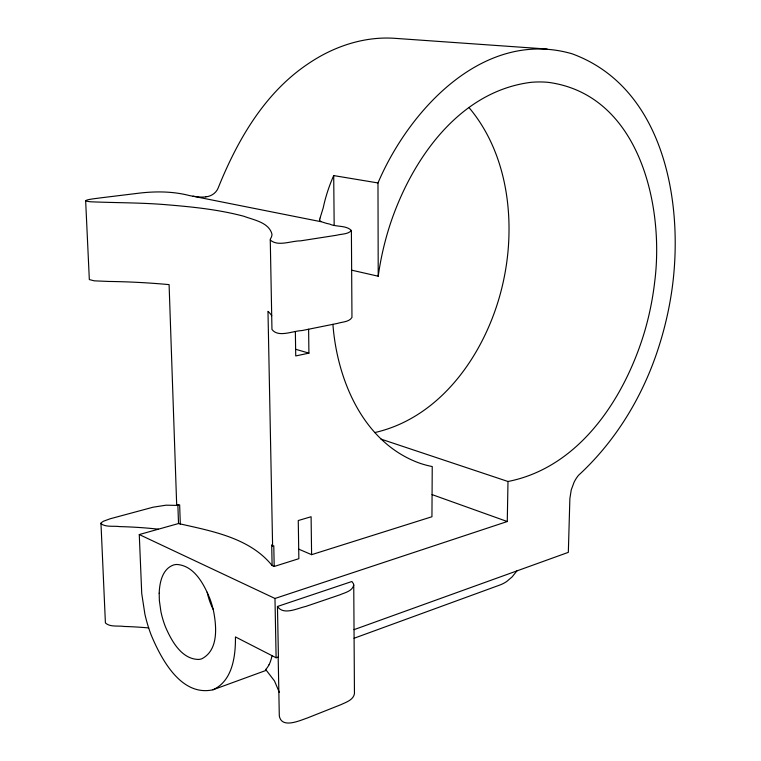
<?xml version="1.0" encoding="UTF-8"?>
<svg xmlns="http://www.w3.org/2000/svg" width="761" height="761" viewBox="0 0 761 761"><rect width="100%" height="100%" fill="white"/><g stroke="black" fill="none" stroke-linecap="round" stroke-linejoin="round"><path stroke-width="1.14" d="M279.373 692.453L274.483 680.952L266.312 670.308L212.956 689.789C181.166 696.772 161.342 659.283 151.192 635.055A155.539 155.539 0 0 1 144.904 614.213L141.736 593.59L139.273 534.555L274.978 598.469L507.273 521.532L507.987 481.494L381.042 439.126M353.732 585.114C352.391 591.221 344.723 592.686 339.786 594.864L305.808 606.431C297.427 608.201 283.606 615.659 277.461 606.479L351.905 581.499L353.475 583.763A3.843 3.843 0 0 1 353.741 585.114L354.455 693.566C353.475 700.034 345.865 702.298 340.766 704.724L307.406 717.965C299.587 720.619 281.56 729 279.297 715.835L278.184 657.019M148.68 627.93A406.441 406.441 0 0 0 124.1 626.455C118.174 625.475 109.984 627.359 105.408 622.926L100.956 522.94L103.439 521.237L110.107 518.793L153.104 507.197L166.145 505.18L177.874 505.418M351.392 230.497C348.034 234.493 341.328 233.855 336.6 235.235L300.547 240.857C291.244 240.809 277.689 246.916 270.269 239.953A3.301 3.301 0 0 1 270.792 238.279A7.981 7.981 0 0 0 271.962 234.112C268.804 222.288 253.822 220.053 243.958 216.295C219.092 209.665 193.399 206.954 167.82 204.852C142.145 202.578 116.357 202.892 90.635 201.779C76.737 200.314 98.502 198.26 100.718 197.85L136.828 193.437C154.359 191.173 172.338 191.125 189.546 195.587A86.117 86.117 0 0 0 193.037 196.224L321.57 221.812L326.364 223.334A83.653 83.653 0 0 0 329.542 224.038C335.829 227.168 346.179 225.028 351.392 230.497L351.963 317.423C349.213 322.131 342.079 321.836 337.38 323.435L301.841 330.588C292.918 330.826 278.269 337.951 271.962 329.437L270.269 239.953M272.029 655.668L271.382 658.379A36.024 36.024 0 0 1 269.413 664.001L268.928 664.943M320.01 218.226L319.905 218.616A4.385 4.385 0 0 0 319.744 219.606M320.096 217.96L323.197 207.924A162.435 162.435 0 0 1 333.708 175.582L377.979 182.944C409.266 109.565 484.082 28.281 572.053 53.784C664.857 87.734 684.386 204.709 671.754 291.111A347.691 347.691 0 0 1 659.749 343.82C644.415 393.694 616.952 439.982 578.446 475.378A37.26 37.26 0 0 0 574.108 482.16L571.245 489.894L569.875 498.541L568.334 552.353L354.027 629.661M516.9 570.902L512.191 576.838L506.816 581.404A31.496 31.496 0 0 1 499.796 585.047L354.084 638.251M212.956 689.789C232.609 681.028 235.663 655.972 235.444 636.928L276.119 657.77L278.421 656.943L277.461 606.479M139.273 534.555L178.521 523.539C211.482 531.054 249.57 537.637 272.105 565.528L274.188 566.46L298.854 558.688L298.264 520.534L311.097 516.738L311.601 554.674L431.944 516.738L432.238 466.55A95.106 95.106 0 0 1 419.806 463.23C363.416 443.026 337.123 380.139 332.909 324.338M374.745 432.571C439.135 417.97 482.065 357.556 499.425 297.028A250.626 250.626 0 0 0 507.891 252.585C512.743 201.874 502.441 147.187 468.9 107.453M507.987 481.494C579.834 467.368 624.733 397.718 644.491 331.986A300.1 300.1 0 0 0 654.764 281.275C664.41 204.633 638.774 94.24 548.044 82.321A95.934 95.934 0 0 0 531.159 82.312C459.292 91.215 412.158 159.03 390.65 222.887A300.11 300.11 0 0 0 378.217 276.214L351.658 270.174M308.605 329.228L308.918 353.133L295.734 355.948L295.363 331.786M205.812 196.833C211.13 196.386 216.143 193.056 218.15 188.024C237.451 140.034 264.809 92.414 308.947 63.258C334.089 46.297 364.576 36.109 395.102 38.345L547.188 49.056M193.037 196.224L197.365 196.795A40.542 40.542 0 0 0 205.812 196.909M295.629 349.27L308.918 353.133M432.077 494.602L507.273 521.532M298.712 549.138L311.601 554.674M265.56 669.528L266.312 670.308M272.571 546.094L271.696 544.838L272.105 565.528M100.756 523.53C105.722 527.497 113.674 525.689 119.724 526.602A464.191 464.191 0 0 1 158.44 529.18M85.651 200.79L89.332 279.572L94.278 280.838L108.985 281.456A761.828 761.828 0 0 1 169.094 284.624L176.666 504.4L179.653 504.876L180.319 524.348M177.846 504.591L178.521 523.539M274.978 598.469L276.119 657.77M274.188 566.46L273.789 545.751L272.609 546.113L267.986 311.325A21.403 21.403 0 0 1 271.734 315.777M333.708 175.582L334.165 224.98M377.979 182.944L378.217 276.214M268.89 664.933A17.084 17.084 0 0 1 265.589 669.566M321.142 221.565A2.483 2.483 0 0 1 319.591 219.71M213.185 609.409A68.281 68.281 0 0 1 207.22 592.248M159.182 593.219L159.363 600.591L160.913 611.606A93.137 93.137 0 0 0 165.46 626.874C171.425 640.667 181.479 659.359 198.726 659.435A13.508 13.508 0 0 0 201.903 658.741C218.664 649.999 216.571 626.636 213.518 610.874A93.413 93.413 0 0 0 210.112 599.249C204.281 584.838 194.521 565.623 176.904 564.472A13.679 13.679 0 0 0 173.413 565.033C162.245 569.076 159.572 582.707 159.182 593.219"/></g></svg>
